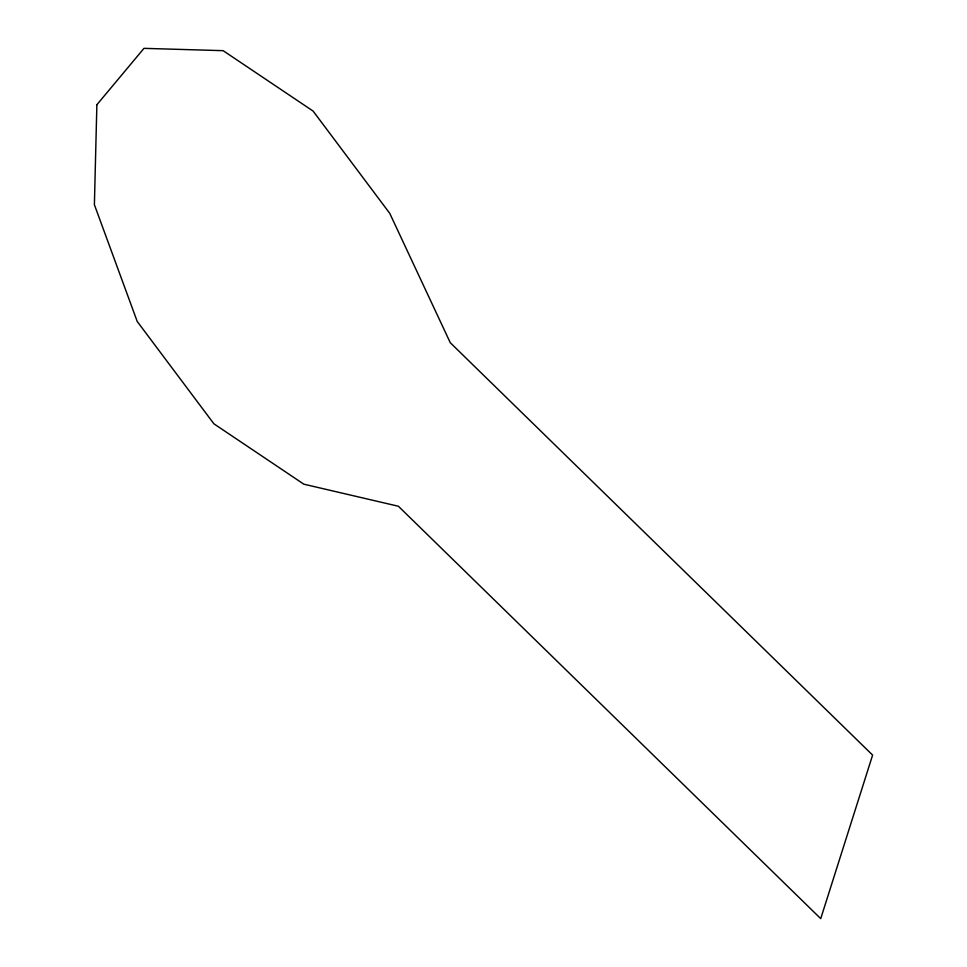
<?xml version="1.0" encoding="UTF-8"?>
<svg xmlns="http://www.w3.org/2000/svg" width="967" height="967" viewBox="0 0 967 967"><rect width="100%" height="100%" fill="white"/><g stroke="black" fill="none" stroke-linecap="round" stroke-linejoin="round"><path stroke-width="1.45" d="M96.869 104.738L94.391 204.714L137.229 321.491L213.888 423.788L303.843 484.189L398.392 506.249L820.729 918.65L872.609 755.106L450.271 342.705L389.761 213.369L313.09 111.072L223.135 50.671L143.986 48.35L96.869 104.738"/></g></svg>
